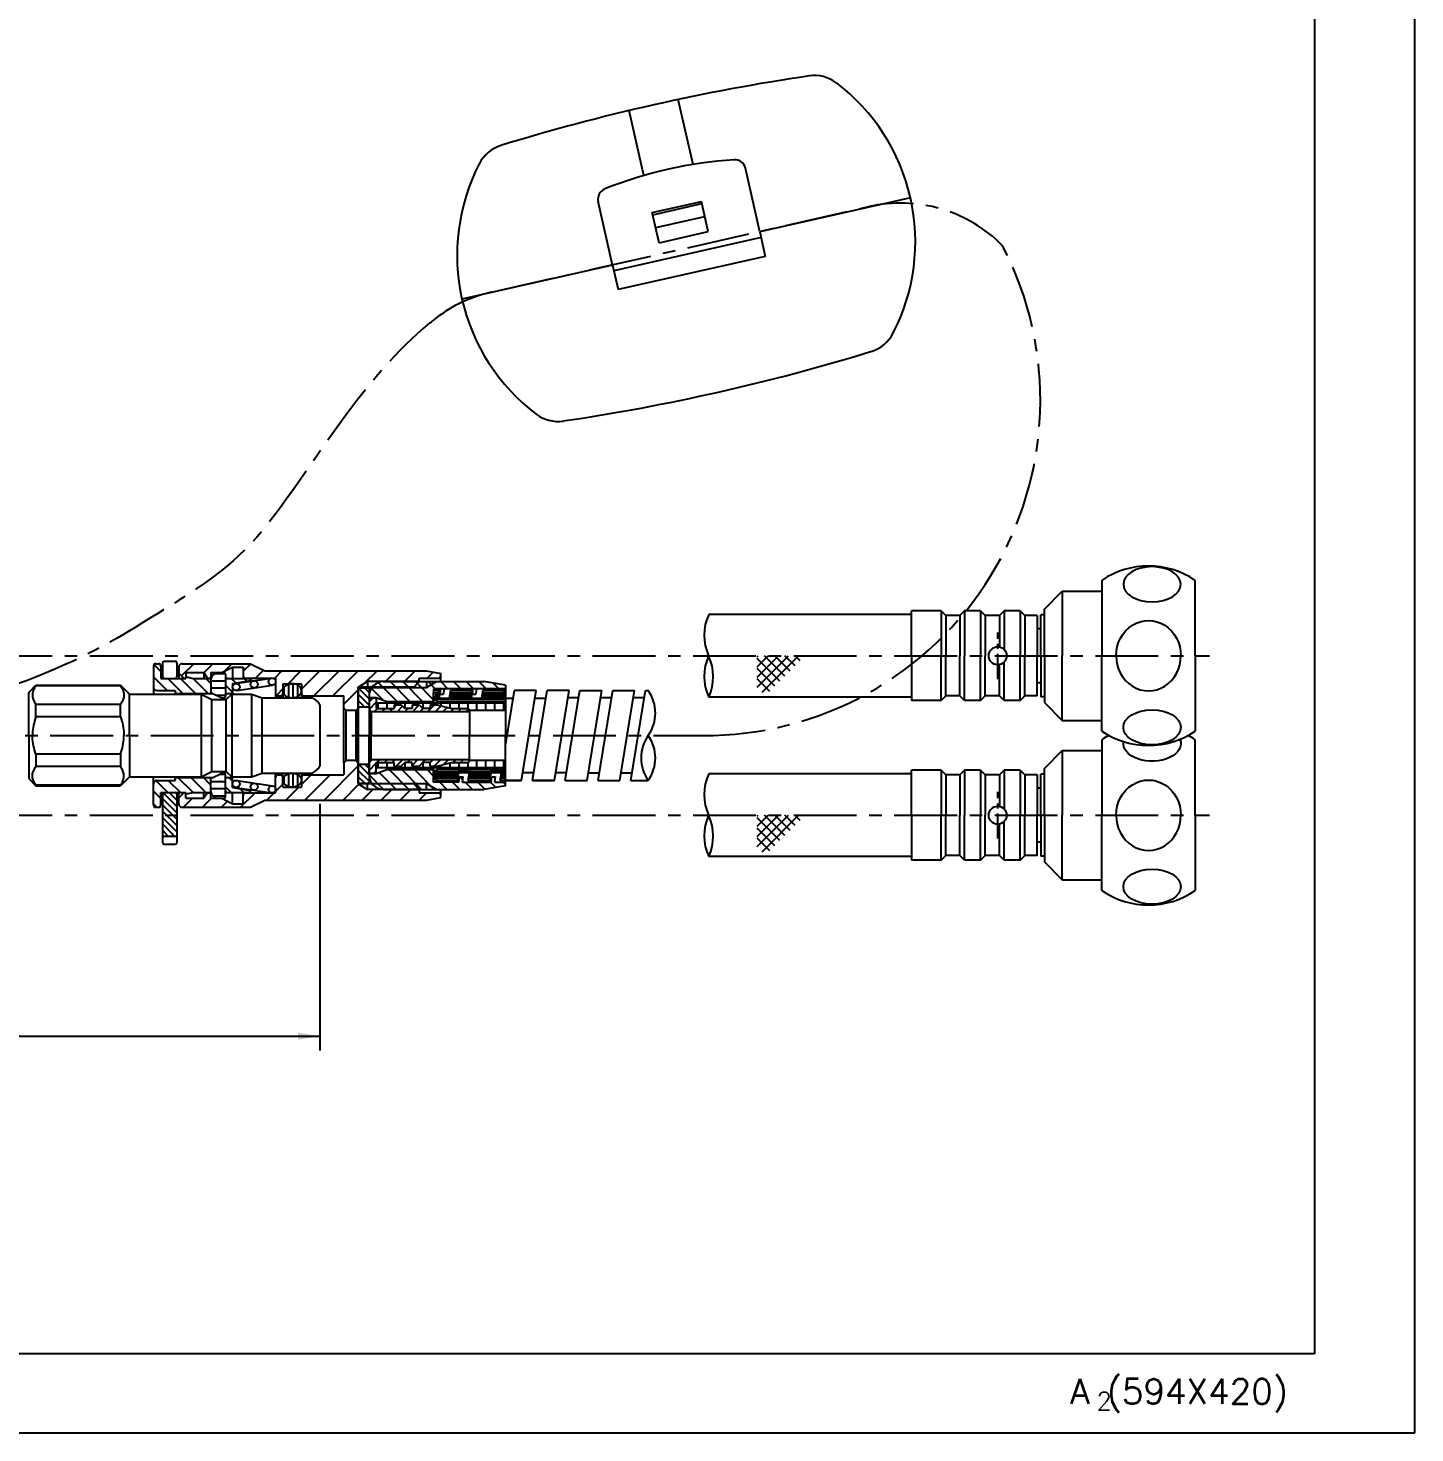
# Model space of a CAD drawing. Extents: x 2459 to 3053, y 516 to 936.
# Drawn here: x 2860.4 to 3053.5, y 515.8 to 711.4 of the extents above; entities that cross this region are included whole.
import ezdxf

# ---------------------------------------------------------------- set-up
doc = ezdxf.new("R2010")
doc.units = 0
doc.header["$LTSCALE"] = 7
doc.header["$MEASUREMENT"] = 0
doc.linetypes.add('CENTER', pattern=[2, 1.25, -0.25, 0.25, -0.25])
doc.linetypes.add('PHANTOM', pattern=[2.5, 1.25, -0.25, 0.25, -0.25, 0.25, -0.25])
doc.layers.get('0').update_dxf_attribs({"color": 2, "linetype": 'CONTINUOUS'})
for name, color, linetype in [('CL', 1, 'CENTER'), ('D', 2, 'CONTINUOUS'), ('DIM', 2, 'CONTINUOUS'), ('DWG', 7, 'CONTINUOUS'), ('HT', 3, 'CONTINUOUS'), ('PH', 3, 'PHANTOM')]:
    doc.layers.add(name, color=color, linetype=linetype)
doc.styles.add('GHS', font='romans', dxfattribs={"bigfont": 'ghs'})

# ---------------------------------------------------------------- blocks, each defined once
blk = doc.blocks.new('aw035')
at = {"layer": 'DWG'}
for p, q in [((9641.47, 3633), (9641.47, 3654.5)), ((9641.47, 3633), (9641.47, 3654.5)), ((9637.97, 3612), (9637.97, 3633)), ((9641.47, 3633), (9637.97, 3633)), ((9640.65, 3612), (9640.65, 3633)), ((9641.47, 3633), (9650.56, 3633)), ((9643.08, 3626), (9643.08, 3619)), ((9643.08, 3626), (9647.38, 3626)), ((9645.26, 3626), (9645.26, 3619)), ((9647.08, 3626), (9647.08, 3619)), ((9647.38, 3626), (9647.38, 3619)), ((9652.66, 3626), (9661.95, 3626)), ((9643.08, 3619), (9647.38, 3619)), ((9652.66, 3619), (9661.95, 3619)), ((9641.47, 3612), (9637.97, 3612)), ((9641.47, 3590.5), (9641.47, 3612)), ((9641.47, 3590.5), (9641.47, 3612)), ((9641.47, 3612), (9650.56, 3612))]:
    blk.add_line(p, q, dxfattribs=at)
for centre, radius, start, end in [((9641.47, 3626.73), 27.77, 90, 130.1295), ((9641.47, 3626.73), 27.77, 49.8705, 90), ((9626.79, 3644.14), 5, 130.1295, 175.6221), ((9656.14, 3644.14), 5, 4.3779, 49.8705), ((9909.47, 3622.5), 288.5, 175.6221, 184.3779), ((9373.47, 3622.5), 288.5, 355.6221, 4.3779), ((9650.56, 3631.5), 1.5, 8.9805, 90), ((9593.59, 3622.49), 59.18, 351.0275, 8.9805), ((9650.56, 3613.5), 1.5, 270, 351.0275), ((9626.79, 3600.86), 5, 184.3779, 229.8705), ((9656.14, 3600.86), 5, 310.1295, 355.6221), ((9641.47, 3618.26), 27.77, 229.8705, 270), ((9641.47, 3618.26), 27.77, 270, 310.1295)]:
    blk.add_arc(centre, radius, start, end, dxfattribs=at)
blk = doc.blocks.new('BORDER')
for p, q in [((1, 0), (1, 1)), ((0, 0), (1, 0))]:
    blk.add_line(p, q)
blk = doc.blocks.new('양식')
at = {"color": 4}
for p, q in [((1768, 386), (1768, 11)), ((1768, 11), (1219, 11))]:
    blk.add_line(p, q, dxfattribs=at)
at = {"xscale": 594, "yscale": 420, "zscale": 594}
blk.add_blockref('BORDER', (1188, 0), dxfattribs=at)
at = {"color": 7, "style": 'GHS'}
for s, height, p in [('A (594X420)', 3.5, (1734.01, 4.03)), ('2', 2.5, (1737.67, 3.19))]:
    blk.add_text(s, height=height, dxfattribs=at).set_placement(p)

msp = doc.modelspace()

# ---------------------------------------------------------------- hatches: boundary and pattern name
at = {"layer": 'HT'}
h = msp.add_hatch(dxfattribs=at)
h.set_pattern_fill('ANSI31', color=256, scale=10, angle=90, style=0)
h.set_pattern_definition([(135, (3731.0571, -488.4858), (-0.8838835, -0.8838835), [])])
h.paths.add_polyline_path([(2881.14, 607.05, 0.414214), (2880.84, 606.75), (2880.84, 606.65), (2878.34, 606.65, 0.414214), (2877.84, 606.15), (2877.84, 603.2, 0.414214), (2878.14, 602.9), (2878.54, 602.9, 0.414214), (2878.84, 603.2), (2878.84, 604.95), (2882.34, 604.95), (2882.34, 604.8), (2882.64, 604.8), (2883.34, 604.95), (2885.54, 604.95, 0.414214), (2885.84, 605.25), (2885.84, 607.05)])
h.paths.add_polyline_path([(2887.84, 607.05), (2887.84, 605.25, 0.414214), (2888.14, 604.95), (2891.34, 604.95), (2891.34, 605.25), (2888.84, 605.65), (2888.84, 606.75, 0.414214), (2888.54, 607.05)])
h.paths.add_polyline_path([(2878.84, 620.85), (2878.84, 622.6, 0.414214), (2878.54, 622.9), (2878.14, 622.9, 0.414214), (2877.84, 622.6), (2877.84, 619.65, 0.414214), (2878.34, 619.15), (2880.84, 619.15), (2880.84, 619.05, 0.414214), (2881.14, 618.75), (2885.84, 618.75), (2885.84, 620.55, 0.414214), (2885.54, 620.85), (2883.34, 620.85), (2882.64, 621), (2882.34, 621), (2882.34, 620.85)])
h.paths.add_polyline_path([(2888.14, 620.85, 0.414214), (2887.84, 620.55), (2887.84, 618.75), (2888.54, 618.75, 0.414214), (2888.84, 619.05), (2888.84, 620.15), (2891.34, 620.55), (2891.34, 620.85)])
h = msp.add_hatch(dxfattribs=at)
h.set_pattern_fill('ANSI31', color=256, scale=15, angle=180, style=0)
h.set_pattern_definition([(225, (-1383.9064, 2841.4794), (1.3258252, -1.3258252), [])])
h.paths.add_polyline_path([(2903.74, 607.4), (2898.74, 607.4, 0.414214), (2898.44, 607.1), (2898.44, 605.7), (2897.9, 605.7), (2899.3, 603.9), (2915.84, 603.9), (2917.84, 604.25), (2917.84, 604.6, 0.414214), (2917.54, 604.9), (2914.84, 604.9), (2914.84, 605.15), (2914.59, 605.4), (2910.24, 605.4), (2907.64, 605.4), (2906.35, 606.15), (2906.34, 606.15), (2906.34, 608.8, 0.414214), (2905.74, 609.4), (2904.94, 609.4, 0.414214), (2904.34, 608.8), (2904.34, 608, -0.414214)])
h.paths.add_polyline_path([(2895.84, 605.7), (2895.84, 607.1, 0.414214), (2895.54, 607.4), (2895.14, 607.4, 0.414214), (2894.84, 607.1), (2894.84, 604.9), (2890.64, 604.9, 0.414214), (2890.34, 604.6), (2890.34, 603.4), (2888.84, 603.4), (2887.34, 604.15), (2885.84, 604.15), (2885.84, 604.9), (2885.34, 604.9), (2884.84, 604.15), (2882.34, 604.15), (2882.34, 604.9), (2882.04, 604.9), (2881.34, 604.2), (2881.34, 603.4, 0.414214), (2881.84, 602.9), (2891.34, 602.9), (2893.34, 603.9), (2899.3, 603.9), (2897.9, 605.7)])
h.paths.add_polyline_path([(2894.11, 621.9), (2892.9, 620.9), (2894.84, 620.9), (2894.84, 618.7, 0.414214), (2895.14, 618.4), (2895.54, 618.4, 0.414214), (2895.84, 618.7), (2895.84, 620.1), (2898.44, 620.1), (2898.44, 618.7, 0.414214), (2898.74, 618.4), (2903.74, 618.4, -0.414172), (2904.34, 617.8), (2904.34, 617, 0.414214), (2904.94, 616.4), (2905.74, 616.4, 0.414172), (2906.34, 617), (2906.34, 619.65), (2907.64, 620.4), (2914.59, 620.4), (2914.84, 620.65), (2914.84, 620.9), (2917.54, 620.9, 0.414214), (2917.84, 621.2), (2917.84, 621.55), (2915.84, 621.9)])
h.paths.add_polyline_path([(2891.34, 622.9), (2887.95, 622.9), (2887.54, 621.75), (2888.84, 622.4), (2890.34, 622.4), (2890.34, 621.2, 0.414214), (2890.64, 620.9), (2892.9, 620.9), (2894.11, 621.9), (2893.34, 621.9)])
h.paths.add_polyline_path([(2881.84, 622.9, 0.414214), (2881.34, 622.4), (2881.34, 621.6), (2882.04, 620.9), (2882.34, 620.9), (2882.34, 621), (2882.34, 621.65), (2884.84, 621.65), (2885.34, 620.9), (2885.84, 620.9), (2885.84, 621.65), (2887.34, 621.65), (2887.54, 621.75), (2887.95, 622.9)])
h = msp.add_hatch(dxfattribs=at)
h.set_pattern_fill('ANSI31', color=256, scale=8, angle=135, style=0)
h.set_pattern_definition([(180, (3731.0571, -488.4858), (-3e-16, -1), [])])
h.paths.add_polyline_path([(2885.84, 606.9), (2885.84, 605.15, 0.414214), (2886.84, 604.15), (2887.64, 604.15, 0.414214), (2887.84, 604.35), (2887.84, 607.4), (2887.59, 607.65), (2887.34, 607.65)])
h.paths.add_polyline_path([(2886.84, 621.65, 0.414214), (2885.84, 620.65), (2885.84, 618.9), (2887.34, 618.15), (2887.59, 618.15), (2887.84, 618.4), (2887.84, 621.45, 0.414214), (2887.64, 621.65)])
h = msp.add_hatch(dxfattribs=at)
h.set_pattern_fill('ANSI31', color=256, scale=5, angle=405, style=0)
h.set_pattern_definition([(90, (-1180.2153, 2523.012), (-0.625, 2e-16), [])])
edge = h.paths.add_edge_path()
edge.add_ellipse((2897.14, 606.68), major_axis=(1.3, 0), ratio=0.75, start_angle=0, end_angle=360)
edge = h.paths.add_edge_path()
edge.add_ellipse((2897.14, 619.13), major_axis=(1.3, 0), ratio=0.75, start_angle=0, end_angle=360, ccw=False)
h = msp.add_hatch(dxfattribs=at)
h.set_pattern_fill('ANSI31', color=256, scale=10, angle=90, style=0)
h.set_pattern_definition([(135, (-1383.9064, 2841.4794), (-0.88388348, -0.88388348), [])])
h.paths.add_polyline_path([(2915.84, 619.6), (2917.23, 620.4), (2923.34, 620.4), (2923.19, 619.4), (2916.84, 619.4), (2916.84, 617.95, -0.414214), (2916.54, 617.65), (2910.34, 617.65), (2908.84, 618.2), (2907.84, 618.2), (2907.84, 618.4, -0.162278), (2908.24, 619.6)])
h.paths.add_polyline_path([(2926.84, 619.9), (2926.84, 619.4), (2923.19, 619.4), (2923.34, 620.4), (2923.84, 620.4)])
h.paths.add_polyline_path([(2915.84, 620.4), (2917.23, 620.4), (2915.84, 619.6)], flags=17)
h.paths.add_polyline_path([(2915.84, 620.4), (2915.84, 619.6), (2908.24, 619.6, -0.236068), (2909.84, 620.4)])
h.paths.add_polyline_path([(2908.24, 606.2, -0.162278), (2907.84, 607.4), (2907.84, 607.6), (2908.84, 607.6), (2910.34, 608.15), (2916.54, 608.15, -0.414214), (2916.84, 607.85), (2916.84, 606.4), (2920.34, 606.4), (2920.46, 607.15), (2920.96, 607.15), (2920.84, 606.4), (2924.84, 606.4), (2924.96, 607.15), (2925.46, 607.15), (2925.34, 606.4), (2926.84, 606.4), (2926.84, 605.9), (2923.84, 605.4), (2917.23, 605.4), (2915.84, 606.2)])
h.paths.add_polyline_path([(2915.84, 606.2), (2915.84, 605.4), (2909.84, 605.4, -0.236068), (2908.24, 606.2)])
h.paths.add_polyline_path([(2917.23, 605.4), (2915.84, 605.4), (2915.84, 606.2)], flags=16)
h = msp.add_hatch(dxfattribs=at)
h.set_pattern_fill('ANSI31', color=256, scale=5, angle=90, style=0)
h.set_pattern_definition([(135, (-1383.90644, 2841.4794), (-0.44194174, -0.44194174), [])])
h.paths.add_polyline_path([(2906.34, 619.55), (2907.84, 619.55), (2907.84, 616.9), (2906.34, 616.9)])
h.paths.add_polyline_path([(2906.34, 608.9), (2907.84, 608.9), (2907.84, 606.25), (2906.34, 606.25)])
h = msp.add_hatch(dxfattribs=at)
h.set_pattern_fill('ANSI31', color=256, scale=6, angle=180, style=0)
h.set_pattern_definition([(225, (-1383.90644, 2841.4794), (0.53033009, -0.53033009), [])])
h.paths.add_polyline_path([(2921.84, 609.55), (2921.84, 609.45, -0.414214), (2921.54, 609.15), (2919.34, 609.15), (2917.34, 608.65), (2916.34, 608.65), (2916.34, 609.15), (2915.34, 609.15), (2914.84, 608.65), (2913.84, 608.65), (2913.84, 609.15), (2912.84, 609.15), (2912.34, 608.65), (2911.34, 608.65), (2911.34, 609.15), (2908.84, 609.15), (2908.84, 607.65), (2907.84, 607.65), (2907.84, 609.25), (2908.14, 609.55)])
h.paths.add_polyline_path([(2914.84, 617.15), (2915.34, 616.65), (2916.34, 616.65), (2916.34, 617.15), (2917.34, 617.15), (2919.34, 616.65), (2921.54, 616.65, -0.414214), (2921.84, 616.35), (2921.84, 616.25), (2908.14, 616.25), (2907.84, 616.55), (2907.84, 618.15), (2908.84, 618.15), (2908.84, 616.65), (2911.34, 616.65), (2911.34, 617.15), (2912.34, 617.15), (2912.84, 616.65), (2913.84, 616.65), (2913.84, 617.15)])
h = msp.add_hatch(dxfattribs=at)
h.set_pattern_fill('ANSI31', color=256, scale=10, angle=45, style=0)
h.set_pattern_definition([(90, (4914.1214, 2706.121), (1.25, 2e-16), [])])
h.paths.add_polyline_path([(2908.84, 616.65), (2908.84, 617.4), (2926.84, 617.4), (2926.84, 616.4), (2921.84, 616.4, 0.365977), (2921.54, 616.65), (2919.34, 616.65), (2917.34, 617.15), (2916.34, 617.15), (2916.34, 616.65), (2915.34, 616.65), (2914.84, 617.15), (2913.84, 617.15), (2913.84, 616.65), (2912.84, 616.65), (2912.34, 617.15), (2911.34, 617.15), (2911.34, 616.65)])
h.paths.add_polyline_path([(2908.84, 608.4), (2908.84, 609.15), (2911.34, 609.15), (2911.34, 608.65), (2912.34, 608.65), (2912.84, 609.15), (2913.84, 609.15), (2913.84, 608.65), (2914.84, 608.65), (2915.34, 609.15), (2916.34, 609.15), (2916.34, 608.65), (2917.34, 608.65), (2919.34, 609.15), (2921.54, 609.15, 0.365977), (2921.84, 609.4), (2926.84, 609.4), (2926.84, 608.4)])
h = msp.add_hatch(dxfattribs=at)
h.set_pattern_fill('ANSI31', color=256, scale=5, angle=90, style=0)
h.set_pattern_definition([(135, (3417.05013, 11.3564), (-0.44194174, -0.44194174), [])])
h.paths.add_polyline_path([(2879.09, 598.9), (2881.09, 598.9), (2881.09, 604.7, 0.414214), (2880.84, 604.95), (2879.34, 604.95, 0.414214), (2879.09, 604.7)])

# ---------------------------------------------------------------- linework, layer by layer
at = {"color": 2}
for p, q in [((2961.88, 621.04), (2964.83, 624)), ((2961.88, 619.63), (2966.25, 624)), ((2961.88, 623.87), (2962.01, 624)), ((2961.88, 622.46), (2963.42, 624)), ((2962.58, 618.92), (2967.66, 624)), ((2965.75, 621.16), (2962.91, 624)), ((2966.46, 621.87), (2964.33, 624)), ((2967.17, 622.58), (2965.74, 624)), ((2967.87, 623.28), (2967.16, 624)), ((2968.58, 623.99), (2968.57, 624)), ((2965.04, 620.46), (2961.88, 623.62)), ((2964.34, 619.75), (2961.88, 622.21)), ((2963.63, 619.04), (2961.88, 620.79)), ((2961.88, 600.26), (2963.42, 601.8)), ((2961.88, 601.67), (2962.01, 601.8)), ((2961.88, 597.43), (2966.25, 601.8)), ((2961.88, 598.84), (2964.83, 601.8)), ((2965.04, 598.26), (2961.88, 601.42)), ((2962.58, 596.72), (2967.66, 601.8)), ((2965.75, 598.96), (2962.91, 601.8)), ((2966.46, 599.67), (2964.33, 601.8)), ((2967.17, 600.38), (2965.74, 601.8)), ((2967.87, 601.08), (2967.16, 601.8)), ((2968.58, 601.79), (2968.57, 601.8)), ((2964.34, 597.55), (2961.88, 600.01)), ((2963.63, 596.84), (2961.88, 598.59))]:
    msp.add_line(p, q, dxfattribs=at)
at = {"color": 0}
for p, q in [((2907.64, 620.4), (2907.64, 619.65)), ((2907.64, 605.4), (2907.64, 606.15))]:
    msp.add_line(p, q, dxfattribs=at)
for p, q in [((2915.84, 619.6), (2917.23, 620.4)), ((2908.24, 619.6), (2915.84, 619.6)), ((2908.24, 606.2), (2915.84, 606.2)), ((2915.84, 606.2), (2917.23, 605.4))]:
    msp.add_line(p, q)
at = {"color": 7, "linetype": 'Continuous'}
for p, q in [((2860.47, 618.9), (2861.47, 619.9)), ((2860.47, 612.9), (2860.47, 618.9)), ((2861.47, 619.83), (2861.47, 619.9)), ((2861.47, 619.9), (2873.22, 619.9)), ((2873.22, 619.83), (2861.47, 619.83)), ((2874.47, 618.65), (2873.22, 619.9)), ((2873.22, 619.83), (2873.22, 619.9)), ((2874.47, 612.9), (2874.47, 618.65)), ((2861.47, 615.5), (2861.47, 617.23)), ((2873.22, 617.23), (2861.47, 617.23)), ((2873.22, 615.5), (2873.22, 617.23)), ((2873.22, 615.5), (2861.47, 615.5)), ((2860.47, 612.9), (2860.47, 606.9)), ((2874.47, 612.9), (2874.47, 607.15)), ((2861.47, 610.3), (2861.47, 608.57)), ((2873.22, 610.3), (2861.47, 610.3)), ((2873.22, 610.3), (2873.22, 608.57)), ((2873.22, 608.57), (2861.47, 608.57)), ((2860.47, 606.9), (2861.47, 605.9)), ((2874.47, 607.15), (2873.22, 605.9)), ((2861.47, 605.97), (2861.47, 605.9)), ((2873.22, 605.97), (2861.47, 605.97)), ((2861.47, 605.9), (2873.22, 605.9)), ((2873.22, 605.97), (2873.22, 605.9))]:
    msp.add_line(p, q, dxfattribs=at)
at = {"color": 0, "linetype": 'Continuous'}
for p, q in [((2874.47, 618.65), (2884.47, 618.65)), ((2884.47, 618.65), (2884.47, 607.15)), ((2884.47, 618.65), (2885.97, 617.9)), ((2887.97, 617.9), (2888.72, 618.65)), ((2888.72, 618.65), (2888.72, 607.15)), ((2888.72, 618.65), (2891.47, 618.65)), ((2891.47, 618.65), (2891.47, 607.15)), ((2891.47, 618.65), (2892.97, 618.15)), ((2892.97, 607.65), (2892.97, 618.15)), ((2892.97, 618.15), (2899.81, 618.15)), ((2885.97, 607.9), (2885.97, 617.9)), ((2885.97, 617.9), (2887.97, 617.9)), ((2887.97, 607.9), (2887.97, 617.9)), ((2900.11, 618.05), (2900.77, 617.55)), ((2900.97, 617.15), (2900.97, 608.65)), ((2874.47, 607.15), (2884.47, 607.15)), ((2884.47, 607.15), (2885.97, 607.9)), ((2885.97, 607.9), (2887.97, 607.9)), ((2887.97, 607.9), (2888.72, 607.15)), ((2888.72, 607.15), (2891.47, 607.15)), ((2891.47, 607.15), (2892.97, 607.65)), ((2892.97, 607.65), (2899.81, 607.65)), ((2900.11, 607.75), (2900.77, 608.25))]:
    msp.add_line(p, q, dxfattribs=at)
at = {"color": 7, "linetype": 'Continuous'}
for points in [[(2861.47, 619.83), (2861.37, 619.68), (2861.28, 619.53), (2861.2, 619.38), (2861.13, 619.24), (2861.07, 619.1), (2861.03, 618.95), (2861, 618.81), (2860.98, 618.67), (2860.97, 618.53), (2860.98, 618.39), (2861, 618.25), (2861.03, 618.11), (2861.07, 617.96), (2861.13, 617.82), (2861.2, 617.68), (2861.28, 617.53), (2861.37, 617.38), (2861.47, 617.23)], [(2873.22, 619.83), (2873.33, 619.68), (2873.42, 619.53), (2873.5, 619.38), (2873.57, 619.24), (2873.63, 619.1), (2873.67, 618.95), (2873.7, 618.81), (2873.72, 618.67), (2873.72, 618.53), (2873.72, 618.39), (2873.7, 618.25), (2873.67, 618.11), (2873.63, 617.96), (2873.57, 617.82), (2873.5, 617.68), (2873.42, 617.53), (2873.33, 617.38), (2873.22, 617.23)], [(2861.47, 615.5), (2861.37, 615.2), (2861.28, 614.9), (2861.2, 614.61), (2861.13, 614.32), (2861.07, 614.03), (2861.03, 613.75), (2861, 613.47), (2860.98, 613.18), (2860.97, 612.9), (2860.97, 612.9)], [(2873.22, 615.5), (2873.33, 615.2), (2873.42, 614.9), (2873.5, 614.61), (2873.57, 614.32), (2873.63, 614.03), (2873.67, 613.75), (2873.7, 613.46), (2873.72, 613.18), (2873.72, 612.9)], [(2861.47, 610.3), (2861.37, 610.6), (2861.28, 610.9), (2861.2, 611.19), (2861.13, 611.48), (2861.07, 611.77), (2861.03, 612.05), (2861, 612.34), (2860.98, 612.62), (2860.97, 612.9), (2860.97, 612.9)], [(2873.22, 610.3), (2873.33, 610.6), (2873.42, 610.9), (2873.5, 611.19), (2873.57, 611.48), (2873.63, 611.77), (2873.67, 612.05), (2873.7, 612.34), (2873.72, 612.62), (2873.72, 612.9)], [(2861.47, 605.97), (2861.37, 606.12), (2861.28, 606.27), (2861.2, 606.42), (2861.13, 606.56), (2861.07, 606.71), (2861.03, 606.85), (2861, 606.99), (2860.98, 607.13), (2860.97, 607.27), (2860.98, 607.41), (2861, 607.55), (2861.03, 607.7), (2861.07, 607.84), (2861.13, 607.98), (2861.2, 608.13), (2861.28, 608.27), (2861.37, 608.42), (2861.47, 608.57)], [(2873.22, 605.97), (2873.33, 606.12), (2873.42, 606.27), (2873.5, 606.42), (2873.57, 606.56), (2873.63, 606.71), (2873.67, 606.85), (2873.7, 606.99), (2873.72, 607.13), (2873.72, 607.27), (2873.72, 607.41), (2873.7, 607.55), (2873.67, 607.7), (2873.63, 607.84), (2873.57, 607.98), (2873.5, 608.13), (2873.42, 608.27), (2873.33, 608.42), (2873.22, 608.57)]]:
    msp.add_lwpolyline(points, dxfattribs=at)
at = {"color": 2, "linetype": 'Continuous'}
for centre, radius, start, end in [((2961.27, 626.85), 6.77, 154.671, 204.893), ((2961.27, 621.15), 6.77, 155.107, 205.329), ((2948.99, 621.1), 6.78, 335.1431, 25.293), ((2961.27, 604.65), 6.77, 154.671, 204.893), ((2961.27, 598.95), 6.77, 155.107, 205.329), ((2948.99, 598.9), 6.78, 335.1431, 25.293)]:
    msp.add_arc(centre, radius, start, end, dxfattribs=at)
at = {"color": 0, "linetype": 'Continuous'}
for centre, start, end in [((2899.81, 617.65), 53.1301, 90), ((2900.47, 617.15), 0, 53.1301), ((2900.47, 608.65), 306.8699, 0), ((2899.81, 608.15), 270, 306.8699)]:
    msp.add_arc(centre, 0.5, start, end, dxfattribs=at)
for centre, radius, start, end in [((2942.33, 616.03), 5.39, 324.5381, 35.4619), ((2951.1, 609.78), 5.39, 144.5381, 215.4619), ((2942.33, 609.78), 5.38, 324.5107, 35.4893)]:
    msp.add_arc(centre, radius, start, end)
at = {"layer": 'CL'}
for p, q in [((2924.9, 674.63), (2977.42, 686.54)), ((2756.97, 624), (3024.87, 624)), ((2681.46, 612.9), (2954.98, 612.9)), ((2756.97, 601.8), (3024.87, 601.8))]:
    msp.add_line(p, q, dxfattribs=at)
at = {"layer": 'CL', "ltscale": 0.4}
for p, q in [((2995.37, 620.75), (2995.37, 627.25)), ((2995.37, 598.55), (2995.37, 605.05))]:
    msp.add_line(p, q, dxfattribs=at)
at = {"layer": 'CL'}
for centre, radius, start, end in [((2981.84, 667.03), 20, 44.7103, 102.7738), ((2954.63, 659.58), 46.68, 269.5618, 27.4523), ((2929.32, 655.13), 20, 102.7738, 127.5221)]:
    msp.add_arc(centre, radius, start, end, dxfattribs=at)
msp.add_open_spline([(2917.14, 670.99), (2916.54, 670.53), (2906.94, 662.73), (2894.12, 640.13), (2882.71, 632.3), (2856.85, 616.79), (2826.92, 612.9)], degree=3, knots=[4.75092, 4.75092, 4.75092, 4.75092, 7.028599, 42.254633, 69.479444, 93.290768, 93.290768, 93.290768, 93.290768], dxfattribs=at)
at = {"layer": 'D'}
for p, q in [((2906.34, 619.65), (2907.64, 620.4)), ((2914.84, 620.4), (2907.64, 620.4)), ((2906.34, 606.15), (2907.64, 605.4)), ((2914.84, 605.4), (2907.64, 605.4)), ((2900.97, 603.4), (2900.97, 569.03)), ((2720.47, 571.03), (2900.97, 571.03))]:
    msp.add_line(p, q, dxfattribs=at)
msp.add_solid([(2897.97, 571.53), (2897.97, 570.53), (2900.97, 571.03)], dxfattribs=at)
at = {"layer": 'DWG'}
for p, q in [((3009.87, 634.5), (3009.87, 624)), ((3022.87, 624), (3022.87, 634.5)), ((3001.87, 630.5), (3004.37, 633)), ((3004.37, 633), (3004.37, 624)), ((3004.37, 633), (3009.87, 633)), ((2987.49, 630.25), (2983.37, 630.25)), ((2983.37, 624), (2983.37, 630.25)), ((2987.49, 630.25), (2987.49, 624)), ((2987.49, 630.25), (2988.14, 629.6)), ((2990.76, 630.25), (2990.11, 629.6)), ((2992.99, 630.25), (2990.76, 630.25)), ((2990.76, 630.25), (2990.76, 624)), ((2992.99, 630.25), (2992.99, 624)), ((2992.99, 630.25), (2993.64, 629.6)), ((2996.26, 630.25), (2995.61, 629.6)), ((2996.26, 630.25), (2996.26, 624.89)), ((2998.49, 630.25), (2996.26, 630.25)), ((2998.49, 630.25), (2998.49, 624)), ((2998.49, 630.25), (2999.14, 629.6)), ((3001.87, 624), (3001.87, 630.5)), ((2983.37, 629.75), (2955.14, 629.75)), ((2988.13, 629.62), (2988.13, 624)), ((2990.11, 629.6), (2988.14, 629.6)), ((2990.1, 629.6), (2990.1, 624)), ((2995.61, 629.6), (2993.64, 629.6)), ((2993.64, 629.6), (2993.64, 624)), ((2995.61, 629.6), (2995.61, 625.23)), ((2999.14, 629.6), (2999.14, 624)), ((3000.87, 629.6), (2999.14, 629.6)), ((3000.87, 629.6), (3000.87, 624)), ((3001.37, 624), (3001.37, 629.7)), ((3001.37, 628.25), (3001.37, 629.7)), ((3001.87, 629.7), (3001.37, 629.7)), ((3001.37, 627.75), (3000.87, 627.75)), ((2983.37, 624), (2983.37, 617.75)), ((2987.49, 617.75), (2987.49, 624)), ((2988.13, 618.39), (2988.13, 624)), ((2990.1, 618.4), (2990.1, 624)), ((2990.76, 617.75), (2990.76, 624)), ((2992.99, 617.75), (2992.99, 624)), ((2993.64, 618.4), (2993.64, 624)), ((2998.49, 617.75), (2998.49, 624)), ((2999.14, 618.4), (2999.14, 624)), ((3000.87, 618.4), (3000.87, 624)), ((3001.37, 624), (3001.37, 618.3)), ((3001.87, 624), (3001.87, 617.5)), ((3004.37, 615), (3004.37, 624)), ((3009.87, 613.5), (3009.87, 624)), ((3022.87, 624), (3022.87, 613.5)), ((2877.84, 622.6), (2877.84, 618.65)), ((2878.14, 622.9), (2878.54, 622.9)), ((2878.84, 622.6), (2878.84, 620.85)), ((2879.09, 623), (2879.09, 621.1)), ((2879.34, 623.25), (2880.84, 623.25)), ((2881.09, 623), (2881.09, 621.1)), ((2881.34, 622.4), (2881.34, 620.85)), ((2881.84, 622.9), (2891.34, 622.9)), ((2887.34, 621.65), (2888.84, 622.4)), ((2888.84, 622.4), (2888.84, 620.85)), ((2888.84, 622.4), (2890.34, 622.4)), ((2890.34, 622.4), (2890.34, 620.85)), ((2891.34, 622.9), (2893.34, 621.9)), ((2995.61, 618.4), (2995.61, 622.77)), ((2996.26, 617.75), (2996.26, 623.12)), ((2878.84, 620.85), (2882.34, 620.85)), ((2882.04, 620.9), (2881.34, 621.6)), ((2882.04, 620.9), (2882.04, 620.85)), ((2882.04, 620.9), (2882.34, 620.9)), ((2882.34, 621.65), (2884.84, 621.65)), ((2882.34, 621.65), (2882.34, 620.85)), ((2882.34, 621), (2882.64, 621)), ((2882.34, 621), (2882.34, 620.85)), ((2882.64, 621), (2883.34, 620.85)), ((2883.34, 620.85), (2885.54, 620.85)), ((2885.34, 620.9), (2884.84, 621.65)), ((2884.84, 621.65), (2884.84, 620.85)), ((2885.34, 620.9), (2885.34, 620.85)), ((2885.34, 620.9), (2885.84, 620.9)), ((2885.84, 621.65), (2887.34, 621.65)), ((2885.84, 621.65), (2885.84, 618.75)), ((2885.84, 621.65), (2885.84, 620.85)), ((2885.84, 620.55), (2885.84, 619.9)), ((2886.84, 621.65), (2887.64, 621.65)), ((2887.84, 621.45), (2887.84, 618.35)), ((2888.14, 620.85), (2891.34, 620.85)), ((2888.84, 620.15), (2891.34, 620.55)), ((2888.84, 620.15), (2888.84, 618.65)), ((2890.64, 620.9), (2894.84, 620.9)), ((2891.34, 620.85), (2891.34, 620.46)), ((2893.34, 621.9), (2915.84, 621.9)), ((2894.84, 620.9), (2894.84, 618.15)), ((2895.84, 620.1), (2895.84, 618.15)), ((2895.84, 620.1), (2898.44, 620.1)), ((2898.44, 620.1), (2898.44, 618.15)), ((2909.84, 620.4), (2923.84, 620.4)), ((2914.09, 619.65), (2914.84, 620.4)), ((2914.84, 620.9), (2917.54, 620.9)), ((2914.84, 620.4), (2914.84, 620.9)), ((2915.84, 621.9), (2917.84, 621.55)), ((2915.84, 620.4), (2915.84, 619.6)), ((2917.84, 620.4), (2917.84, 621.55)), ((2926.84, 619.9), (2923.84, 620.4)), ((3001.37, 620.25), (3000.87, 620.25)), ((2878.34, 619.15), (2880.84, 619.15)), ((2880.84, 619.15), (2880.84, 618.65)), ((2881.14, 618.75), (2886.14, 618.75)), ((2885.84, 618.9), (2887.34, 618.15)), ((2887.34, 618.15), (2887.64, 618.15)), ((2887.84, 618.75), (2888.54, 618.75)), ((2895.14, 618.4), (2895.54, 618.4)), ((2898.74, 618.4), (2904.34, 618.4)), ((2904.34, 616.7), (2904.34, 618.4)), ((2914.09, 619.65), (2906.34, 619.65)), ((2906.34, 616.4), (2906.34, 619.65)), ((2906.34, 619.55), (2907.84, 619.55)), ((2906.34, 606.25), (2906.34, 619.55)), ((2906.34, 619.55), (2906.34, 606.25)), ((2907.84, 619.55), (2907.84, 612.9)), ((2907.84, 618.4), (2907.84, 612.9)), ((2907.84, 618.2), (2908.84, 618.2)), ((2907.84, 618.15), (2907.84, 612.9)), ((2907.84, 618.15), (2908.84, 618.15)), ((2908.84, 618.2), (2910.34, 617.65)), ((2908.84, 618.15), (2908.84, 616.65)), ((2926.84, 619.4), (2916.84, 619.4)), ((2916.84, 619.4), (2916.84, 617.4)), ((2916.84, 618.9), (2917.14, 618.9)), ((2916.84, 617.6), (2916.84, 618.9)), ((2917.14, 618.9), (2917.14, 618.4)), ((2917.73, 618.65), (2917.84, 619.4)), ((2917.73, 618.65), (2918.23, 618.65)), ((2918.23, 618.65), (2918.34, 619.4)), ((2922.23, 618.65), (2922.34, 619.4)), ((2922.23, 618.65), (2922.73, 618.65)), ((2922.73, 618.65), (2922.84, 619.4)), ((2926.84, 619.9), (2926.84, 612.9)), ((2926.84, 611.5), (2928.09, 619.15)), ((2931.13, 619.15), (2928.09, 619.15)), ((2929.09, 606.65), (2931.13, 619.15)), ((2929.09, 606.65), (2931.13, 619.15)), ((2930.61, 606.65), (2932.65, 619.15)), ((2935.69, 619.15), (2932.65, 619.15)), ((2933.65, 606.65), (2935.69, 619.15)), ((2933.65, 606.65), (2935.69, 619.15)), ((2935.17, 606.65), (2937.21, 619.15)), ((2937.05, 618.15), (2935.53, 618.15)), ((2937.21, 619.15), (2940.25, 619.15)), ((2938.21, 606.65), (2940.25, 619.15)), ((2939.73, 606.65), (2941.77, 619.15)), ((2941.61, 618.15), (2940.09, 618.15)), ((2941.77, 619.15), (2944.81, 619.15)), ((2942.77, 606.65), (2944.81, 619.15)), ((2944.29, 606.65), (2946.33, 619.15)), ((2946.17, 618.15), (2944.65, 618.15)), ((2946.33, 619.15), (2946.71, 619.15)), ((2983.37, 618.25), (2955.14, 618.25)), ((2987.49, 617.75), (2988.14, 618.4)), ((2990.11, 618.4), (2988.14, 618.4)), ((2990.76, 617.75), (2990.11, 618.4)), ((2992.99, 617.75), (2993.64, 618.4)), ((2995.61, 618.4), (2993.64, 618.4)), ((2996.26, 617.75), (2995.61, 618.4)), ((2998.49, 617.75), (2999.14, 618.4)), ((3000.87, 618.4), (2999.14, 618.4)), ((3001.37, 619.75), (3001.37, 618.3)), ((3001.87, 618.3), (3001.37, 618.3)), ((2904.34, 616.7), (2904.64, 616.4)), ((2904.34, 609.1), (2904.34, 616.7)), ((2906.04, 616.4), (2904.64, 616.4)), ((2904.64, 609.4), (2904.64, 616.4)), ((2906.04, 616.4), (2906.34, 616.7)), ((2906.04, 609.4), (2906.04, 616.4)), ((2906.34, 616.9), (2907.84, 616.9)), ((2906.34, 609.4), (2906.34, 616.4)), ((2907.84, 616.55), (2908.14, 616.25)), ((2908.14, 616.25), (2921.84, 616.25)), ((2908.14, 616.25), (2908.14, 612.9)), ((2926.84, 617.4), (2908.84, 617.4)), ((2908.84, 616.65), (2911.34, 616.65)), ((2910.34, 617.65), (2910.34, 617.4)), ((2910.34, 617.65), (2916.54, 617.65)), ((2911.34, 617.15), (2911.34, 616.65)), ((2911.34, 617.15), (2912.34, 617.15)), ((2912.34, 617.15), (2912.84, 616.65)), ((2913.84, 616.65), (2912.84, 616.65)), ((2913.84, 617.15), (2914.84, 617.15)), ((2913.84, 617.15), (2913.84, 616.65)), ((2914.84, 617.15), (2915.34, 616.65)), ((2916.34, 616.65), (2915.34, 616.65)), ((2916.34, 617.15), (2917.34, 617.15)), ((2916.34, 617.15), (2916.34, 616.65)), ((2917.34, 617.15), (2919.34, 616.65)), ((2917.64, 617.9), (2926.84, 617.9)), ((2917.64, 617.9), (2919.1, 617.9)), ((2917.64, 617.6), (2926.84, 617.6)), ((2919.34, 616.65), (2921.54, 616.65)), ((2922.02, 617.9), (2919.53, 617.9)), ((2921.84, 616.35), (2921.84, 612.9)), ((2922.02, 617.9), (2923.59, 617.9)), ((2926.51, 617.9), (2924.02, 617.9)), ((2926.51, 617.9), (2926.84, 617.9)), ((2926.84, 618.1), (2927.92, 618.1)), ((2930.96, 618.1), (2932.48, 618.1)), ((2987.49, 617.75), (2983.37, 617.75)), ((2992.99, 617.75), (2990.76, 617.75)), ((2998.49, 617.75), (2996.26, 617.75)), ((3001.87, 617.5), (3004.37, 615)), ((3004.37, 615), (3009.87, 615)), ((2907.84, 607.4), (2907.84, 612.9)), ((2907.84, 607.65), (2907.84, 612.9)), ((2907.84, 612.9), (2907.84, 606.25)), ((2908.14, 609.55), (2908.14, 612.9)), ((2921.84, 609.45), (2921.84, 612.9)), ((2926.84, 605.9), (2926.84, 612.9)), ((3009.87, 612.3), (3009.87, 601.8)), ((3022.87, 601.8), (3022.87, 612.3)), ((3001.87, 608.3), (3004.37, 610.8)), ((3004.37, 610.8), (3004.37, 601.8)), ((3004.37, 610.8), (3009.87, 610.8)), ((2904.64, 609.4), (2904.34, 609.1)), ((2904.34, 609.1), (2904.34, 607.4)), ((2906.04, 609.4), (2904.64, 609.4)), ((2906.04, 609.4), (2906.34, 609.1)), ((2906.34, 609.4), (2906.34, 606.15)), ((2906.34, 608.9), (2907.84, 608.9)), ((2907.84, 609.25), (2908.14, 609.55)), ((2908.14, 609.55), (2921.84, 609.55)), ((2908.84, 609.15), (2911.34, 609.15)), ((2908.84, 607.65), (2908.84, 609.15)), ((2926.84, 608.4), (2908.84, 608.4)), ((2910.34, 608.15), (2910.34, 608.4)), ((2911.34, 608.65), (2911.34, 609.15)), ((2911.34, 608.65), (2912.34, 608.65)), ((2912.34, 608.65), (2912.84, 609.15)), ((2913.84, 609.15), (2912.84, 609.15)), ((2913.84, 608.65), (2913.84, 609.15)), ((2913.84, 608.65), (2914.84, 608.65)), ((2914.84, 608.65), (2915.34, 609.15)), ((2916.34, 609.15), (2915.34, 609.15)), ((2916.34, 608.65), (2916.34, 609.15)), ((2916.34, 608.65), (2917.34, 608.65)), ((2916.84, 606.4), (2916.84, 608.4)), ((2917.34, 608.65), (2919.34, 609.15)), ((2919.34, 609.15), (2921.54, 609.15)), ((2877.84, 603.2), (2877.84, 607.15)), ((2878.34, 606.65), (2880.84, 606.65)), ((2879.47, 607.15), (2884.47, 607.15)), ((2880.84, 606.65), (2880.84, 607.15)), ((2881.14, 607.05), (2886.14, 607.05)), ((2885.84, 606.9), (2887.34, 607.65)), ((2885.84, 604.15), (2885.84, 607.05)), ((2887.34, 607.65), (2887.64, 607.65)), ((2887.84, 604.35), (2887.84, 607.45)), ((2887.84, 607.05), (2888.54, 607.05)), ((2888.84, 605.65), (2888.84, 607.15)), ((2894.84, 604.9), (2894.84, 607.65)), ((2895.14, 607.4), (2895.54, 607.4)), ((2895.84, 605.7), (2895.84, 607.65)), ((2898.44, 607.65), (2898.44, 605.7)), ((2898.74, 607.4), (2904.34, 607.4)), ((2907.84, 607.65), (2908.84, 607.65)), ((2907.84, 607.6), (2908.84, 607.6)), ((2908.84, 607.6), (2910.34, 608.15)), ((2910.34, 608.15), (2916.54, 608.15)), ((2916.84, 608.2), (2916.84, 606.9)), ((2916.84, 606.9), (2917.14, 606.9)), ((2920.34, 606.4), (2916.84, 606.4)), ((2917.14, 606.9), (2917.14, 607.4)), ((2917.64, 608.2), (2926.84, 608.2)), ((2917.64, 607.9), (2926.84, 607.9)), ((2917.64, 607.9), (2919.84, 607.9)), ((2921.84, 607.9), (2920.27, 607.9)), ((2920.34, 606.4), (2920.46, 607.15)), ((2920.46, 607.15), (2920.96, 607.15)), ((2920.84, 606.4), (2920.96, 607.15)), ((2920.84, 606.4), (2924.84, 606.4)), ((2921.84, 607.9), (2924.33, 607.9)), ((2926.84, 607.9), (2924.76, 607.9)), ((2924.84, 606.4), (2924.96, 607.15)), ((2924.96, 607.15), (2925.46, 607.15)), ((2925.34, 606.4), (2925.46, 607.15)), ((2925.34, 606.4), (2926.84, 606.4)), ((2929.09, 606.65), (2926.84, 606.65)), ((2926.84, 606.65), (2929.09, 606.65)), ((2930.78, 607.7), (2929.26, 607.7)), ((2930.61, 606.65), (2933.65, 606.65)), ((2933.65, 606.65), (2930.61, 606.65)), ((2935.34, 607.7), (2933.82, 607.7)), ((2935.17, 606.65), (2938.21, 606.65)), ((2939.89, 607.65), (2938.37, 607.65)), ((2939.73, 606.65), (2942.77, 606.65)), ((2944.45, 607.65), (2942.93, 607.65)), ((2944.29, 606.65), (2946.71, 606.65)), ((2983.37, 607.55), (2955.14, 607.55)), ((2987.49, 608.05), (2983.37, 608.05)), ((2983.37, 601.8), (2983.37, 608.05)), ((2987.49, 608.05), (2987.49, 601.8)), ((2987.49, 608.05), (2988.14, 607.4)), ((2988.13, 607.42), (2988.13, 601.8)), ((2990.11, 607.4), (2988.14, 607.4)), ((2990.1, 607.4), (2990.1, 601.8)), ((2990.76, 608.05), (2990.11, 607.4)), ((2990.76, 608.05), (2990.76, 601.8)), ((2992.99, 608.05), (2990.76, 608.05)), ((2992.99, 608.05), (2992.99, 601.8)), ((2992.99, 608.05), (2993.64, 607.4)), ((2995.61, 607.4), (2993.64, 607.4)), ((2993.64, 607.4), (2993.64, 601.8)), ((2996.26, 608.05), (2995.61, 607.4)), ((2995.61, 607.4), (2995.61, 603.03)), ((2996.26, 608.05), (2996.26, 602.69)), ((2998.49, 608.05), (2996.26, 608.05)), ((2998.49, 608.05), (2998.49, 601.8)), ((2998.49, 608.05), (2999.14, 607.4)), ((2999.14, 607.4), (2999.14, 601.8)), ((3000.87, 607.4), (2999.14, 607.4)), ((3000.87, 607.4), (3000.87, 601.8)), ((3001.37, 601.8), (3001.37, 607.5)), ((3001.37, 606.05), (3001.37, 607.5)), ((3001.87, 607.5), (3001.37, 607.5)), ((3001.87, 601.8), (3001.87, 608.3)), ((2878.84, 604.95), (2882.34, 604.95)), ((2878.84, 603.2), (2878.84, 604.95)), ((2879.09, 604.7), (2879.09, 598.01)), ((2881.09, 604.7), (2881.09, 598.01)), ((2881.34, 603.4), (2881.34, 604.95)), ((2882.04, 604.9), (2881.34, 604.2)), ((2882.04, 604.9), (2882.04, 604.95)), ((2882.04, 604.9), (2882.34, 604.9)), ((2882.34, 604.8), (2882.34, 604.95)), ((2882.34, 604.15), (2882.34, 604.95)), ((2882.34, 604.8), (2882.64, 604.8)), ((2882.64, 604.8), (2883.34, 604.95)), ((2883.34, 604.95), (2885.54, 604.95)), ((2884.84, 604.15), (2884.84, 604.95)), ((2885.34, 604.9), (2884.84, 604.15)), ((2885.34, 604.9), (2885.34, 604.95)), ((2885.34, 604.9), (2885.84, 604.9)), ((2885.84, 604.15), (2885.84, 604.95)), ((2888.14, 604.95), (2891.34, 604.95)), ((2888.84, 605.65), (2891.34, 605.25)), ((2888.84, 603.4), (2888.84, 604.95)), ((2890.34, 603.4), (2890.34, 604.95)), ((2890.64, 604.9), (2894.84, 604.9)), ((2891.34, 604.95), (2891.34, 605.35)), ((2895.84, 605.7), (2898.44, 605.7)), ((2906.34, 606.25), (2907.84, 606.25)), ((2914.1, 606.15), (2906.34, 606.15)), ((2909.84, 605.4), (2923.84, 605.4)), ((2914.1, 606.15), (2914.84, 605.4)), ((2914.84, 605.4), (2914.84, 604.9)), ((2914.84, 604.9), (2917.54, 604.9)), ((2915.84, 605.4), (2915.84, 606.2)), ((2917.84, 604.25), (2917.84, 605.4)), ((2926.84, 605.9), (2923.84, 605.4)), ((3001.37, 605.55), (3000.87, 605.55)), ((2878.14, 602.9), (2878.54, 602.9)), ((2881.84, 602.9), (2891.34, 602.9)), ((2882.34, 604.15), (2884.84, 604.15)), ((2885.84, 604.15), (2887.34, 604.15)), ((2886.84, 604.15), (2887.64, 604.15)), ((2887.34, 604.15), (2888.84, 603.4)), ((2888.84, 603.4), (2890.34, 603.4)), ((2891.34, 602.9), (2893.34, 603.9)), ((2893.34, 603.9), (2915.84, 603.9)), ((2915.84, 603.9), (2917.84, 604.25)), ((2983.37, 601.8), (2983.37, 595.55)), ((2987.49, 595.55), (2987.49, 601.8)), ((2988.13, 596.19), (2988.13, 601.8)), ((2990.1, 596.2), (2990.1, 601.8)), ((2990.76, 595.55), (2990.76, 601.8)), ((2992.99, 595.55), (2992.99, 601.8)), ((2993.64, 596.2), (2993.64, 601.8)), ((2995.61, 596.2), (2995.61, 600.57)), ((2996.26, 595.55), (2996.26, 600.92)), ((2998.49, 595.55), (2998.49, 601.8)), ((2999.14, 596.2), (2999.14, 601.8)), ((3000.87, 596.2), (3000.87, 601.8)), ((3001.37, 601.8), (3001.37, 596.1)), ((3001.87, 601.8), (3001.87, 595.3)), ((3004.37, 592.8), (3004.37, 601.8)), ((3009.87, 591.3), (3009.87, 601.8)), ((3022.87, 601.8), (3022.87, 591.3)), ((2879.09, 598.9), (2881.09, 598.9)), ((2879.34, 597.76), (2880.84, 597.76)), ((3001.37, 598.05), (3000.87, 598.05)), ((3001.37, 597.55), (3001.37, 596.1)), ((2983.37, 596.05), (2955.14, 596.05)), ((2987.49, 595.55), (2983.37, 595.55)), ((2987.49, 595.55), (2988.14, 596.2)), ((2990.11, 596.2), (2988.14, 596.2)), ((2990.76, 595.55), (2990.11, 596.2)), ((2992.99, 595.55), (2990.76, 595.55)), ((2992.99, 595.55), (2993.64, 596.2)), ((2995.61, 596.2), (2993.64, 596.2)), ((2996.26, 595.55), (2995.61, 596.2)), ((2998.49, 595.55), (2996.26, 595.55)), ((2998.49, 595.55), (2999.14, 596.2)), ((3000.87, 596.2), (2999.14, 596.2)), ((3001.87, 596.1), (3001.37, 596.1)), ((3001.87, 595.3), (3004.37, 592.8)), ((3004.37, 592.8), (3009.87, 592.8))]:
    msp.add_line(p, q, dxfattribs=at)
at = {"layer": 'DWG', "color": 2}
for p, q in [((2917.73, 619.15), (2916.84, 619.15)), ((2917.14, 618.9), (2917.47, 618.9)), ((2917.14, 618.7), (2917.3, 618.7)), ((2917.14, 618.5), (2917.2, 618.5)), ((2917.15, 618.3), (2917.2, 618.3)), ((2917.25, 618.45), (2917.25, 618.35)), ((2917.35, 618.64), (2917.27, 618.14)), ((2917.57, 618.79), (2917.44, 617.99)), ((2917.73, 619.15), (2917.56, 618.1)), ((2919.19, 619.15), (2919.01, 618.1)), ((2919.14, 618.9), (2921.97, 618.9)), ((2922.22, 619.15), (2919.19, 619.15)), ((2919.31, 618.66), (2919.2, 617.99)), ((2919.33, 618.3), (2919.33, 618.1)), ((2919.36, 618.7), (2921.79, 618.7)), ((2919.53, 618.5), (2921.69, 618.5)), ((2919.53, 618.25), (2919.53, 618.15)), ((2919.58, 618.3), (2921.69, 618.3)), ((2921.74, 618.45), (2921.74, 618.35)), ((2921.84, 618.64), (2921.76, 618.14)), ((2922.06, 618.79), (2921.93, 617.99)), ((2922.22, 619.15), (2922.05, 618.1)), ((2923.67, 619.15), (2923.5, 618.1)), ((2923.63, 618.9), (2926.45, 618.9)), ((2926.71, 619.15), (2923.67, 619.15)), ((2923.8, 618.66), (2923.69, 617.99)), ((2923.82, 618.3), (2923.82, 618.1)), ((2923.85, 618.7), (2926.28, 618.7)), ((2924.02, 618.5), (2926.18, 618.5)), ((2924.02, 618.25), (2924.02, 618.15)), ((2924.07, 618.3), (2926.18, 618.3)), ((2926.23, 618.45), (2926.23, 618.35)), ((2926.33, 618.64), (2926.24, 618.14)), ((2926.55, 618.79), (2926.42, 617.99)), ((2926.71, 619.15), (2926.54, 618.1)), ((2917.56, 618.1), (2919.01, 618.1)), ((2921.71, 618.1), (2919.58, 618.1)), ((2922.05, 618.1), (2923.5, 618.1)), ((2926.2, 618.1), (2924.07, 618.1)), ((2926.54, 618.1), (2926.84, 618.1)), ((2917.15, 606.65), (2917.33, 607.79)), ((2917.15, 606.65), (2920.19, 606.65)), ((2917.31, 607.02), (2917.44, 607.82)), ((2920.23, 606.9), (2917.41, 606.9)), ((2917.53, 607.16), (2917.62, 607.66)), ((2920.02, 607.1), (2917.58, 607.1)), ((2917.63, 607.35), (2917.63, 607.45)), ((2917.66, 607.7), (2919.79, 607.7)), ((2919.79, 607.5), (2917.68, 607.5)), ((2919.84, 607.3), (2917.68, 607.3)), ((2919.84, 607.55), (2919.84, 607.65)), ((2920.04, 607.5), (2920.04, 607.7)), ((2920.06, 607.14), (2920.17, 607.82)), ((2920.19, 606.65), (2920.36, 607.7)), ((2921.81, 607.7), (2920.36, 607.7)), ((2921.64, 606.65), (2921.81, 607.7)), ((2921.64, 606.65), (2924.68, 606.65)), ((2921.8, 607.02), (2921.93, 607.82)), ((2924.72, 606.9), (2921.9, 606.9)), ((2922.02, 607.16), (2922.1, 607.66)), ((2924.5, 607.1), (2922.07, 607.1)), ((2922.12, 607.35), (2922.12, 607.45)), ((2922.15, 607.7), (2924.28, 607.7)), ((2924.28, 607.5), (2922.17, 607.5)), ((2924.33, 607.3), (2922.17, 607.3)), ((2924.33, 607.55), (2924.33, 607.65)), ((2924.53, 607.5), (2924.53, 607.7)), ((2924.55, 607.14), (2924.66, 607.82)), ((2924.68, 606.65), (2924.85, 607.7)), ((2926.3, 607.7), (2924.85, 607.7)), ((2926.12, 606.65), (2926.3, 607.7)), ((2926.12, 606.65), (2926.84, 606.65)), ((2926.29, 607.02), (2926.42, 607.82)), ((2926.33, 607.9), (2926.84, 607.9)), ((2926.84, 606.9), (2926.38, 606.9)), ((2926.51, 607.16), (2926.59, 607.66)), ((2926.84, 607.1), (2926.56, 607.1)), ((2926.61, 607.35), (2926.61, 607.45)), ((2926.64, 607.7), (2926.84, 607.7)), ((2926.84, 607.5), (2926.66, 607.5)), ((2926.84, 607.3), (2926.66, 607.3))]:
    msp.add_line(p, q, dxfattribs=at)
at = {"layer": 'DWG', "color": 7, "linetype": 'Continuous'}
for p, q in [((2926.84, 616.4), (2921.84, 616.4)), ((2926.84, 609.4), (2921.84, 609.4)), ((2916.84, 608.2), (2916.84, 606.9))]:
    msp.add_line(p, q, dxfattribs=at)
at = {"layer": 'DWG'}
for centre, radius in [((2995.37, 624), 1.25), ((2889.34, 619.65), 0.5), ((2891.84, 620.03), 0.5), ((2894.34, 620.4), 0.5), ((2889.34, 606.15), 0.5), ((2891.84, 605.77), 0.5), ((2894.34, 605.4), 0.5), ((2995.37, 601.8), 1.25)]:
    msp.add_circle(centre, radius, dxfattribs=at)
for centre, radius, start, end in [((3016.37, 624.94), 11.56, 55.7945, 124.2055), ((2878.14, 622.6), 0.3, 90, 180), ((2878.54, 622.6), 0.3, 0, 90), ((2879.34, 623), 0.25, 90, 180), ((2880.84, 623), 0.25, 0, 90), ((2881.84, 622.4), 0.5, 90, 180), ((2879.34, 621.1), 0.25, 180, 270), ((2880.84, 621.1), 0.25, 270, 0), ((2885.54, 620.55), 0.3, 0, 90), ((2886.84, 620.65), 1, 90, 180), ((2887.64, 621.45), 0.2, 0, 90), ((2888.14, 620.55), 0.3, 90, 180), ((2890.64, 621.2), 0.3, 180, 270), ((2909.84, 618.4), 2, 90, 180), ((2917.54, 621.2), 0.3, 270, 0), ((2878.34, 619.65), 0.5, 180, 270), ((2881.14, 619.05), 0.3, 180, 270), ((2887.64, 618.35), 0.2, 270, 0), ((2888.54, 619.05), 0.3, 270, 0), ((2895.14, 618.7), 0.3, 180, 270), ((2895.54, 618.7), 0.3, 270, 0), ((2898.74, 618.7), 0.3, 180, 270), ((2917.64, 618.4), 0.8, 180, 270), ((2917.64, 618.4), 0.5, 180, 270), ((2916.54, 617.95), 0.3, 270, 0), ((2921.54, 616.35), 0.3, 0, 90), ((3016.37, 623.06), 11.56, 235.7945, 304.2055), ((3016.37, 602.74), 11.56, 118.4878, 124.2055), ((3016.37, 602.74), 11.56, 55.7945, 61.5122), ((2921.54, 609.45), 0.3, 270, 0), ((2878.34, 606.15), 0.5, 90, 180), ((2881.14, 606.75), 0.3, 90, 180), ((2887.64, 607.45), 0.2, 0, 90), ((2888.54, 606.75), 0.3, 0, 90), ((2895.14, 607.1), 0.3, 90, 180), ((2895.54, 607.1), 0.3, 0, 90), ((2898.74, 607.1), 0.3, 90, 180), ((2909.84, 607.4), 2, 180, 270), ((2916.54, 607.85), 0.3, 0, 90), ((2917.64, 607.4), 0.8, 90, 180), ((2917.64, 607.4), 0.5, 90, 180), ((2879.34, 604.7), 0.25, 90, 180), ((2880.84, 604.7), 0.25, 0, 90), ((2885.54, 605.25), 0.3, 270, 0), ((2886.84, 605.15), 1, 180, 270), ((2888.14, 605.25), 0.3, 180, 270), ((2890.64, 604.6), 0.3, 90, 180), ((2917.54, 604.6), 0.3, 360, 90), ((2878.14, 603.2), 0.3, 180, 270), ((2878.54, 603.2), 0.3, 270, 0), ((2881.84, 603.4), 0.5, 180, 270), ((2887.64, 604.35), 0.2, 270, 0), ((2879.34, 598.01), 0.25, 180, 270), ((2880.84, 598.01), 0.25, 270, 0), ((3016.37, 600.86), 11.56, 235.7945, 304.2055)]:
    msp.add_arc(centre, radius, start, end, dxfattribs=at)
at = {"layer": 'DWG', "color": 2}
for centre, radius, start, end in [((2917.2, 618.45), 0.05, 0, 90), ((2917.2, 618.35), 0.05, 270, 0), ((2917.22, 618.15), 0.05, 298.2, 350.7407), ((2917.3, 618.65), 0.05, 350.7407, 90), ((2917.47, 618.8), 0.1, 350.7407, 90), ((2919.36, 618.65), 0.05, 90, 170.7407), ((2919.53, 618.3), 0.2, 90, 180), ((2919.58, 618.25), 0.05, 90, 180), ((2919.58, 618.15), 0.05, 180, 270), ((2921.69, 618.45), 0.05, 0, 90), ((2921.69, 618.35), 0.05, 270, 0), ((2921.71, 618.15), 0.05, 270, 350.7407), ((2921.79, 618.65), 0.05, 350.7407, 90), ((2921.97, 618.8), 0.1, 350.7407, 90), ((2923.85, 618.65), 0.05, 90, 170.7407), ((2924.02, 618.3), 0.2, 90, 180), ((2924.07, 618.25), 0.05, 90, 180), ((2924.07, 618.15), 0.05, 180, 270), ((2926.18, 618.45), 0.05, 0, 90), ((2926.18, 618.35), 0.05, 270, 0), ((2926.2, 618.15), 0.05, 270, 350.7407), ((2926.28, 618.65), 0.05, 350.7407, 90), ((2926.45, 618.8), 0.1, 350.7407, 90), ((2917.34, 618), 0.1, 328.989, 350.7407), ((2919.1, 618), 0.1, 270, 350.7407), ((2919.53, 618.1), 0.2, 180, 270), ((2921.83, 618), 0.1, 270, 350.7407), ((2923.59, 618), 0.1, 270, 350.7407), ((2924.02, 618.1), 0.2, 180, 270), ((2926.32, 618), 0.1, 270, 350.7407), ((2917.41, 607), 0.1, 170.7407, 270), ((2917.54, 607.8), 0.1, 139.2523, 170.7407), ((2917.58, 607.15), 0.05, 170.7407, 270), ((2917.66, 607.65), 0.05, 90, 170.7407), ((2917.68, 607.45), 0.05, 90, 180), ((2917.68, 607.35), 0.05, 180, 270), ((2919.79, 607.65), 0.05, 0, 90), ((2919.79, 607.55), 0.05, 270, 0), ((2919.84, 607.7), 0.2, 0, 90), ((2919.84, 607.5), 0.2, 270, 0), ((2920.02, 607.15), 0.05, 270, 350.7407), ((2920.27, 607.8), 0.1, 90, 170.7407), ((2921.9, 607), 0.1, 170.7407, 270), ((2922.03, 607.8), 0.1, 90, 170.7407), ((2922.07, 607.15), 0.05, 170.7407, 270), ((2922.15, 607.65), 0.05, 90, 170.7407), ((2922.17, 607.45), 0.05, 90, 180), ((2922.17, 607.35), 0.05, 180, 270), ((2924.28, 607.65), 0.05, 0, 90), ((2924.28, 607.55), 0.05, 270, 0), ((2924.33, 607.7), 0.2, 0, 90), ((2924.33, 607.5), 0.2, 270, 0), ((2924.5, 607.15), 0.05, 270, 350.7407), ((2924.76, 607.8), 0.1, 90, 170.7407), ((2926.38, 607), 0.1, 170.7407, 270), ((2926.51, 607.8), 0.1, 90, 170.7407), ((2926.56, 607.15), 0.05, 170.7407, 270), ((2926.64, 607.65), 0.05, 90, 170.7407), ((2926.66, 607.45), 0.05, 90, 180), ((2926.66, 607.35), 0.05, 180, 270)]:
    msp.add_arc(centre, radius, start, end, dxfattribs=at)
at = {"layer": 'DWG', "extrusion": (0, 0, -1)}
for centre, major_axis, ratio in [((3016.87, 633.96), (-4, 0), 0.612372), ((2897.14, 619.13), (1.3, 0), 0.75)]:
    msp.add_ellipse(centre, major_axis=major_axis, ratio=ratio, dxfattribs=at)
for centre, major_axis, ratio, start_param, end_param in [((3016.37, 624), (0, 4.9), 0.918559, 4.712389, 7.853982), ((3016.87, 611.76), (-4, 0), 0.612372, 2.89353, 6.395754), ((3016.37, 601.8), (0, 4.9), 0.918559, 4.712389, 7.853982)]:
    msp.add_ellipse(centre, major_axis=major_axis, ratio=ratio, start_param=start_param, end_param=end_param, dxfattribs=at)
at = {"layer": 'DWG'}
for centre in [(3016.37, 624), (3016.37, 601.8)]:
    msp.add_ellipse(centre, major_axis=(0, -4.9), ratio=0.918559, start_param=4.712389, end_param=7.853982, dxfattribs=at)
for centre, major_axis, ratio in [((3016.87, 614.04), (-4, 0), 0.612372), ((2897.14, 606.68), (1.3, 0), 0.75), ((3016.87, 591.84), (-4, 0), 0.612372)]:
    msp.add_ellipse(centre, major_axis=major_axis, ratio=ratio, dxfattribs=at)
at = {"layer": 'PH'}
for p, q in [((2889.27, 620.15), (2894.27, 620.9)), ((2889.42, 619.16), (2894.42, 619.91)), ((2889.42, 606.65), (2894.42, 605.9)), ((2889.27, 605.66), (2894.27, 604.91))]:
    msp.add_line(p, q, dxfattribs=at)

# ---------------------------------------------------------------- block references
at = {"layer": 'D', "rotation": 102.7197348381605}
msp.add_blockref('aw035', (8608.48, -7926.53), dxfattribs=at)
at = {"layer": 'DIM'}
msp.add_blockref('양식', (1271.46, 515.79), dxfattribs=at)

doc.saveas('drawing.dxf')
